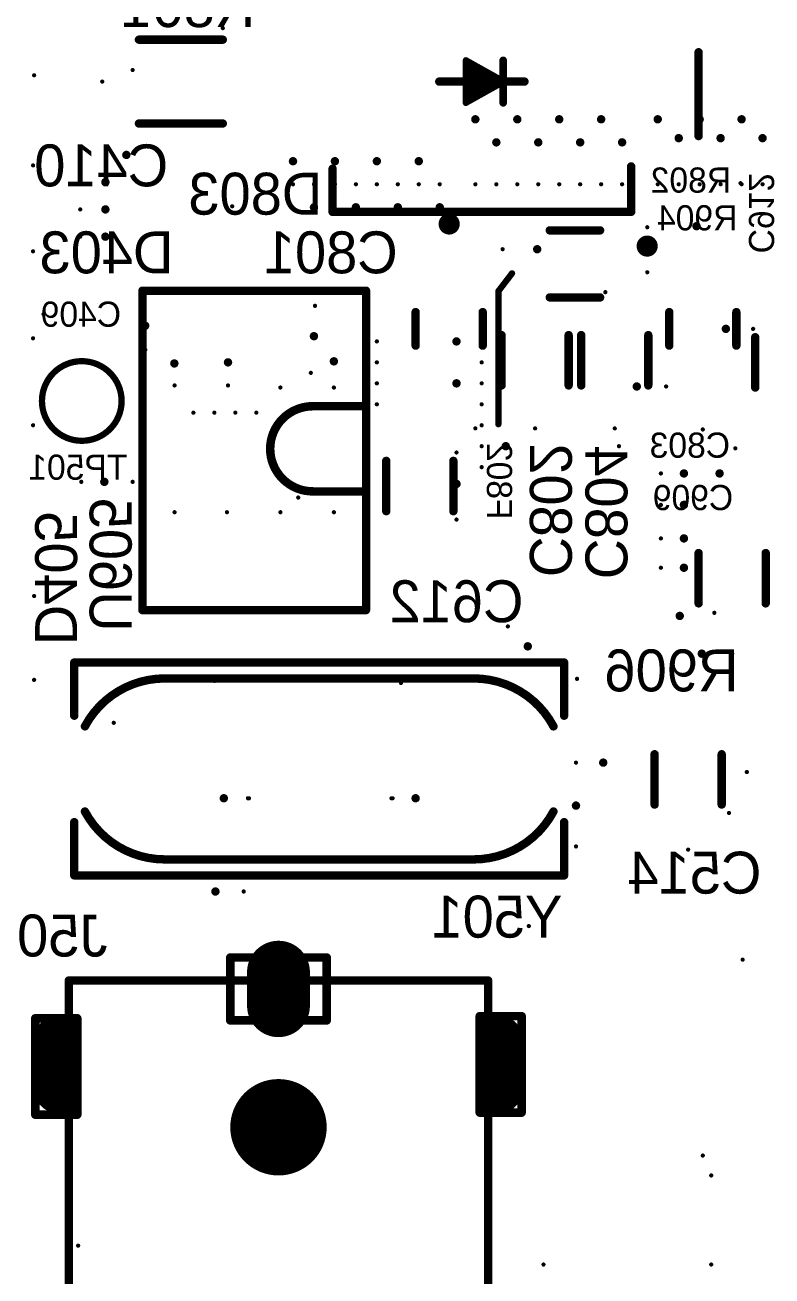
# Model space of a CAD drawing. Extents: x -22 to 197, y -17 to 116.
# Drawn here: x 18.05 to 35.87, y 18.27 to 48.12 of the extents above; entities that cross this region are included whole.
import ezdxf

# ---------------------------------------------------------------- set-up
doc = ezdxf.new("R2010")
doc.units = 0
doc.header["$MEASUREMENT"] = 0
doc.layers.add('BOTTOMOVERLAY', color=54, linetype='CONTINUOUS')
doc.layers.add('DRILLDRAWING', color=1, linetype='CONTINUOUS')

msp = doc.modelspace()

# ---------------------------------------------------------------- linework, layer by layer
at = {"layer": 'BOTTOMOVERLAY'}
for points, const_width in [([(20.719, 47.768, 1), (20.819, 47.768, 1)], 0.1), ([(22.719, 47.768, 1), (22.819, 47.768, 1)], 0.1), ([(34.069, 47.468, 1), (34.169, 47.468, 1)], 0.1), ([(28.53, 47.276, 1), (28.605, 47.276, 1)], 0.075), ([(28.53, 47.276, 1), (28.605, 47.276, 1)], 0.075), ([(28.613, 47.038, 1), (28.738, 47.038, 1)], 0.125), ([(28.613, 47.038, 1), (28.738, 47.038, 1)], 0.125), ([(29.412, 47.276, 1), (29.502, 47.276, 1)], 0.09), ([(27.883, 46.768, 1), (27.983, 46.768, 1)], 0.1), ([(29.113, 46.798, 1), (29.238, 46.798, 1)], 0.125), ([(29.113, 46.798, 1), (29.238, 46.798, 1)], 0.125), ([(29.915, 46.768, 1), (30.015, 46.768, 1)], 0.1), ([(28.608, 46.468, 1), (28.733, 46.468, 1)], 0.125), ([(28.608, 46.468, 1), (28.733, 46.468, 1)], 0.125), ([(29.238, 46.768, 1), (29.313, 46.768, 1)], 0.075), ([(29.338, 46.768, 1), (29.413, 46.768, 1)], 0.075), ([(29.438, 46.768, 1), (29.513, 46.768, 1)], 0.075), ([(29.438, 46.768, 1), (29.513, 46.768, 1)], 0.075), ([(28.53, 46.26, 1), (28.605, 46.26, 1)], 0.075), ([(28.53, 46.26, 1), (28.605, 46.26, 1)], 0.075), ([(29.412, 46.26, 1), (29.502, 46.26, 1)], 0.09), ([(20.719, 45.768, 1), (20.819, 45.768, 1)], 0.1), ([(22.719, 45.768, 1), (22.819, 45.768, 1)], 0.1), ([(34.069, 45.468, 1), (34.169, 45.468, 1)], 0.1), ([(25.339, 44.688, 1), (25.439, 44.688, 1)], 0.1), ([(32.459, 44.743, 1), (32.559, 44.743, 1)], 0.1), ([(25.337, 43.66, 1), (25.437, 43.66, 1)], 0.1), ([(25.337, 43.66, 1), (25.437, 43.66, 1)], 0.1), ([(28.296, 43.37, 1), (28.042, 43.37, 1)], 0.25), ([(32.461, 43.66, 1), (32.561, 43.66, 1)], 0.1), ([(32.461, 43.66, 1), (32.561, 43.66, 1)], 0.1), ([(27.979, 43.37, 1), (28.104, 43.37, 1)], 0.125), ([(28.233, 43.37, 1), (28.358, 43.37, 1)], 0.125), ([(30.519, 43.218, 1), (30.619, 43.218, 1)], 0.1), ([(31.719, 43.218, 1), (31.819, 43.218, 1)], 0.1), ([(33.019, 42.843, 1), (32.765, 42.843, 1)], 0.25), ([(32.702, 42.843, 1), (32.827, 42.843, 1)], 0.125), ([(32.956, 42.843, 1), (33.081, 42.843, 1)], 0.125), ([(29.631, 42.193, 1), (29.706, 42.193, 1)], 0.075), ([(20.802, 41.778, 1), (20.902, 41.778, 1)], 0.1), ([(20.802, 41.778, 1), (20.902, 41.778, 1)], 0.1), ([(26.136, 41.778, 1), (26.236, 41.778, 1)], 0.1), ([(26.136, 41.778, 1), (26.236, 41.778, 1)], 0.1), ([(29.306, 41.768, 1), (29.381, 41.768, 1)], 0.075), ([(29.306, 41.768, 1), (29.381, 41.768, 1)], 0.075), ([(30.519, 41.618, 1), (30.619, 41.618, 1)], 0.1), ([(31.719, 41.618, 1), (31.819, 41.618, 1)], 0.1), ([(27.319, 41.268, 1), (27.419, 41.268, 1)], 0.1), ([(28.919, 41.268, 1), (29.019, 41.268, 1)], 0.1), ([(33.369, 41.268, 1), (33.469, 41.268, 1)], 0.1), ([(34.969, 41.268, 1), (35.069, 41.268, 1)], 0.1), ([(29.369, 40.718, 1), (29.469, 40.718, 1)], 0.1), ([(30.969, 40.718, 1), (31.069, 40.718, 1)], 0.1), ([(31.269, 40.718, 1), (31.369, 40.718, 1)], 0.1), ([(32.869, 40.718, 1), (32.969, 40.718, 1)], 0.1), ([(35.419, 40.668, 1), (35.519, 40.668, 1)], 0.1), ([(27.319, 40.468, 1), (27.419, 40.468, 1)], 0.1), ([(28.919, 40.468, 1), (29.019, 40.468, 1)], 0.1), ([(33.369, 40.468, 1), (33.469, 40.468, 1)], 0.1), ([(34.969, 40.468, 1), (35.069, 40.468, 1)], 0.1), ([(20.356, 39.147, 1), (18.456, 39.147, 1)], 0.15), ([(29.369, 39.518, 1), (29.469, 39.518, 1)], 0.1), ([(30.969, 39.518, 1), (31.069, 39.518, 1)], 0.1), ([(31.269, 39.518, 1), (31.369, 39.518, 1)], 0.1), ([(32.869, 39.518, 1), (32.969, 39.518, 1)], 0.1), ([(35.419, 39.468, 1), (35.519, 39.468, 1)], 0.1), ([(18.418, 39.147, 1), (18.493, 39.147, 1)], 0.075), ([(20.318, 39.147, 1), (20.393, 39.147, 1)], 0.075), ([(24.865, 39.022, 1), (24.966, 39.022, 1)], 0.102), ([(24.866, 39.022, 1), (24.966, 39.022, 1)], 0.1), ([(26.136, 39.022, 1), (26.236, 39.022, 1)], 0.1), ([(29.306, 38.593, 1), (29.381, 38.593, 1)], 0.075), ([(26.619, 37.718, 1), (26.719, 37.718, 1)], 0.1), ([(28.219, 37.718, 1), (28.319, 37.718, 1)], 0.1), ([(24.865, 36.99, 1), (24.966, 36.99, 1)], 0.102), ([(24.866, 36.99, 1), (24.966, 36.99, 1)], 0.1), ([(26.136, 36.99, 1), (26.236, 36.99, 1)], 0.1), ([(26.619, 36.518, 1), (26.719, 36.518, 1)], 0.1), ([(28.219, 36.518, 1), (28.319, 36.518, 1)], 0.1), ([(34.069, 35.518, 1), (34.169, 35.518, 1)], 0.1), ([(35.669, 35.518, 1), (35.769, 35.518, 1)], 0.1), ([(34.069, 34.318, 1), (34.169, 34.318, 1)], 0.1), ([(35.669, 34.318, 1), (35.769, 34.318, 1)], 0.1), ([(20.802, 34.158, 1), (20.902, 34.158, 1)], 0.1), ([(20.802, 34.158, 1), (20.902, 34.158, 1)], 0.1), ([(26.136, 34.158, 1), (26.236, 34.158, 1)], 0.1), ([(26.136, 34.158, 1), (26.236, 34.158, 1)], 0.1), ([(19.177, 32.908, 1), (19.277, 32.908, 1)], 0.1), ([(19.177, 32.908, 1), (19.277, 32.908, 1)], 0.1), ([(30.861, 32.908, 1), (30.961, 32.908, 1)], 0.1), ([(30.861, 32.908, 1), (30.961, 32.908, 1)], 0.1), ([(21.336, 32.527, 1), (21.436, 32.527, 1)], 0.1), ([(21.336, 32.527, 1), (21.436, 32.527, 1)], 0.1), ([(28.702, 32.527, 1), (28.802, 32.527, 1)], 0.1), ([(28.702, 32.527, 1), (28.802, 32.527, 1)], 0.1), ([(19.177, 31.638, 1), (19.277, 31.638, 1)], 0.1), ([(30.861, 31.638, 1), (30.961, 31.638, 1)], 0.1), ([(19.431, 31.384, 1), (19.531, 31.384, 1)], 0.1), ([(30.607, 31.384, 1), (30.707, 31.384, 1)], 0.1), ([(33.019, 30.718, 1), (33.119, 30.718, 1)], 0.1), ([(34.619, 30.718, 1), (34.719, 30.718, 1)], 0.1), ([(33.019, 29.518, 1), (33.119, 29.518, 1)], 0.1), ([(34.619, 29.518, 1), (34.719, 29.518, 1)], 0.1), ([(19.431, 29.352, 1), (19.531, 29.352, 1)], 0.1), ([(30.607, 29.352, 1), (30.707, 29.352, 1)], 0.1), ([(19.177, 29.098, 1), (19.277, 29.098, 1)], 0.1), ([(30.861, 29.098, 1), (30.961, 29.098, 1)], 0.1), ([(21.336, 28.209, 1), (21.436, 28.209, 1)], 0.1), ([(21.366, 28.209, 1), (21.466, 28.209, 1)], 0.1), ([(28.702, 28.209, 1), (28.802, 28.209, 1)], 0.1), ([(28.702, 28.209, 1), (28.802, 28.209, 1)], 0.1), ([(19.177, 27.828, 1), (19.277, 27.828, 1)], 0.1), ([(19.177, 27.828, 1), (19.277, 27.828, 1)], 0.1), ([(30.861, 27.828, 1), (30.961, 27.828, 1)], 0.1), ([(30.861, 27.828, 1), (30.961, 27.828, 1)], 0.1), ([(19.047, 25.318, 1), (19.149, 25.318, 1)], 0.102), ([(19.047, 25.318, 1), (19.149, 25.318, 1)], 0.102), ([(29.047, 25.318, 1), (29.149, 25.318, 1)], 0.102), ([(29.047, 25.318, 1), (29.149, 25.318, 1)], 0.102)]:
    msp.add_lwpolyline(points, format="xyb", close=True, dxfattribs=dict(at, const_width=const_width))
for points, const_width in [([(20.769, 47.768), (22.769, 47.768)], 0.2), ([(34.119, 45.468), (34.119, 47.468)], 0.2), ([(28.568, 47.276), (29.476, 46.768)], 0.15), ([(28.568, 46.26), (28.568, 47.276)], 0.15), ([(28.671, 46.468), (28.676, 47.038)], 0.25), ([(28.676, 47.038), (29.176, 46.798)], 0.25), ([(29.457, 46.26), (29.457, 47.276)], 0.18), ([(27.933, 46.768), (29.965, 46.768)], 0.2), ([(28.671, 46.468), (29.176, 46.798)], 0.25), ([(28.568, 46.26), (29.476, 46.768)], 0.15), ([(29.276, 46.768), (29.376, 46.768)], 0.15), ([(20.769, 45.768), (22.769, 45.768)], 0.2), ([(25.387, 43.66), (25.389, 44.688)], 0.2), ([(32.509, 44.743), (32.511, 43.66)], 0.2), ([(25.387, 43.66), (32.511, 43.66)], 0.2), ([(30.569, 43.218), (31.769, 43.218)], 0.2), ([(29.344, 41.768), (29.669, 42.193)], 0.15), ([(20.852, 41.778), (26.186, 41.778)], 0.2), ([(20.852, 34.158), (20.852, 41.778)], 0.2), ([(26.186, 34.158), (26.186, 41.778)], 0.2), ([(29.344, 38.593), (29.344, 41.768)], 0.15), ([(30.569, 41.618), (31.769, 41.618)], 0.2), ([(27.369, 40.468), (27.369, 41.268)], 0.2), ([(28.969, 40.468), (28.969, 41.268)], 0.2), ([(33.419, 40.468), (33.419, 41.268)], 0.2), ([(35.019, 40.468), (35.019, 41.268)], 0.2), ([(29.419, 39.518), (29.419, 40.718)], 0.2), ([(31.019, 39.518), (31.019, 40.718)], 0.2), ([(31.319, 39.518), (31.319, 40.718)], 0.2), ([(32.919, 39.518), (32.919, 40.718)], 0.2), ([(35.469, 39.468), (35.469, 40.668)], 0.2), ([(24.916, 39.022), (26.186, 39.022)], 0.2), ([(26.669, 36.518), (26.669, 37.718)], 0.2), ([(28.269, 36.518), (28.269, 37.718)], 0.2), ([(24.916, 36.99), (26.186, 36.99)], 0.2), ([(34.119, 34.318), (34.119, 35.518)], 0.2), ([(35.719, 34.318), (35.719, 35.518)], 0.2), ([(20.852, 34.158), (26.186, 34.158)], 0.2), ([(19.227, 32.908), (30.911, 32.908)], 0.2), ([(19.227, 31.638), (19.227, 32.908)], 0.2), ([(30.911, 31.638), (30.911, 32.908)], 0.2), ([(21.386, 32.527), (28.752, 32.527)], 0.2), ([(33.069, 29.518), (33.069, 30.718)], 0.2), ([(34.669, 29.518), (34.669, 30.718)], 0.2), ([(19.227, 27.828), (19.227, 29.098)], 0.2), ([(30.911, 27.828), (30.911, 29.098)], 0.2), ([(21.416, 28.209), (28.752, 28.209)], 0.2), ([(19.227, 27.828), (30.911, 27.828)], 0.2), ([(19.098, 25.318), (29.098, 25.318)], 0.203), ([(19.098, 11.318), (19.098, 25.318)], 0.203), ([(29.098, 11.318), (29.098, 25.318)], 0.203)]:
    msp.add_lwpolyline(points, dxfattribs=dict(at, const_width=const_width))
for points, const_width in [([(24.916, 36.99, -1), (24.916, 39.022)], 0.203), ([(19.481, 31.384, -0.276986), (21.386, 32.527)], 0.2), ([(28.752, 32.527, -0.276986), (30.657, 31.384)], 0.2), ([(21.386, 28.209, -0.276986), (19.481, 29.352)], 0.2), ([(30.657, 29.352, -0.276986), (28.752, 28.209)], 0.2)]:
    msp.add_lwpolyline(points, format="xyb", dxfattribs=dict(at, const_width=const_width))
at = {"layer": 'DRILLDRAWING'}
for points, const_width in [([(22.744, 48.043, 1), (22.794, 48.043, 1)], 0.05), ([(18.244, 46.918, 1), (18.294, 46.918, 1)], 0.05), ([(20.594, 47.043, 1), (20.644, 47.043, 1)], 0.05), ([(19.869, 46.768, 1), (19.919, 46.768, 1)], 0.05), ([(28.744, 45.868, 1), (28.844, 45.868, 1)], 0.1), ([(29.744, 45.868, 1), (29.844, 45.868, 1)], 0.1), ([(30.744, 45.868, 1), (30.844, 45.868, 1)], 0.1), ([(31.744, 45.868, 1), (31.844, 45.868, 1)], 0.1), ([(33.094, 45.868, 1), (33.194, 45.868, 1)], 0.1), ([(34.094, 45.868, 1), (34.194, 45.868, 1)], 0.1), ([(35.094, 45.868, 1), (35.194, 45.868, 1)], 0.1), ([(29.244, 45.318, 1), (29.344, 45.318, 1)], 0.1), ([(30.244, 45.318, 1), (30.344, 45.318, 1)], 0.1), ([(31.244, 45.318, 1), (31.344, 45.318, 1)], 0.1), ([(32.244, 45.318, 1), (32.344, 45.318, 1)], 0.1), ([(33.594, 45.418, 1), (33.694, 45.418, 1)], 0.1), ([(34.594, 45.418, 1), (34.694, 45.418, 1)], 0.1), ([(35.594, 45.418, 1), (35.694, 45.418, 1)], 0.1), ([(20.419, 45.018, 1), (20.519, 45.018, 1)], 0.1), ([(18.219, 44.768, 1), (18.269, 44.768, 1)], 0.05), ([(19.344, 45.018, 1), (19.394, 45.018, 1)], 0.05), ([(24.394, 44.868, 1), (24.494, 44.868, 1)], 0.1), ([(25.394, 44.868, 1), (25.494, 44.868, 1)], 0.1), ([(26.394, 44.868, 1), (26.494, 44.868, 1)], 0.1), ([(27.394, 44.868, 1), (27.494, 44.868, 1)], 0.1), ([(19.344, 44.368, 1), (19.394, 44.368, 1)], 0.05), ([(19.919, 44.368, 1), (20.019, 44.368, 1)], 0.1), ([(24.419, 44.318, 1), (24.469, 44.318, 1)], 0.05), ([(24.919, 44.318, 1), (24.969, 44.318, 1)], 0.05), ([(25.419, 44.318, 1), (25.469, 44.318, 1)], 0.05), ([(25.919, 44.318, 1), (25.969, 44.318, 1)], 0.05), ([(26.419, 44.318, 1), (26.469, 44.318, 1)], 0.05), ([(26.919, 44.318, 1), (26.969, 44.318, 1)], 0.05), ([(27.419, 44.318, 1), (27.469, 44.318, 1)], 0.05), ([(27.919, 44.318, 1), (27.969, 44.318, 1)], 0.05), ([(28.769, 44.318, 1), (28.819, 44.318, 1)], 0.05), ([(29.269, 44.318, 1), (29.319, 44.318, 1)], 0.05), ([(29.769, 44.318, 1), (29.819, 44.318, 1)], 0.05), ([(30.269, 44.318, 1), (30.319, 44.318, 1)], 0.05), ([(30.769, 44.318, 1), (30.819, 44.318, 1)], 0.05), ([(31.269, 44.318, 1), (31.319, 44.318, 1)], 0.05), ([(31.769, 44.318, 1), (31.819, 44.318, 1)], 0.05), ([(32.269, 44.318, 1), (32.319, 44.318, 1)], 0.05), ([(33.119, 44.318, 1), (33.169, 44.318, 1)], 0.05), ([(33.619, 44.318, 1), (33.669, 44.318, 1)], 0.05), ([(34.119, 44.318, 1), (34.169, 44.318, 1)], 0.05), ([(34.619, 44.318, 1), (34.669, 44.318, 1)], 0.05), ([(35.094, 44.343, 1), (35.144, 44.343, 1)], 0.05), ([(35.119, 44.318, 1), (35.169, 44.318, 1)], 0.05), ([(35.619, 44.318, 1), (35.669, 44.318, 1)], 0.05), ([(19.344, 43.718, 1), (19.394, 43.718, 1)], 0.05), ([(19.919, 43.718, 1), (20.019, 43.718, 1)], 0.1), ([(22.969, 43.793, 1), (23.019, 43.793, 1)], 0.05), ([(24.894, 43.768, 1), (24.994, 43.768, 1)], 0.1), ([(25.894, 43.768, 1), (25.994, 43.768, 1)], 0.1), ([(26.894, 43.768, 1), (26.994, 43.768, 1)], 0.1), ([(27.894, 43.768, 1), (27.994, 43.768, 1)], 0.1), ([(32.869, 43.293, 1), (32.919, 43.293, 1)], 0.05), ([(34.019, 43.318, 1), (34.119, 43.318, 1)], 0.1), ([(19.344, 43.068, 1), (19.394, 43.068, 1)], 0.05), ([(19.919, 43.068, 1), (20.019, 43.068, 1)], 0.1), ([(18.219, 42.718, 1), (18.269, 42.718, 1)], 0.05), ([(29.419, 42.768, 1), (29.469, 42.768, 1)], 0.05), ([(30.219, 42.768, 1), (30.319, 42.768, 1)], 0.1), ([(32.869, 42.768, 1), (32.919, 42.768, 1)], 0.05), ([(32.869, 42.218, 1), (32.919, 42.218, 1)], 0.05), ([(31.869, 41.743, 1), (31.919, 41.743, 1)], 0.05), ([(18.469, 41.218, 1), (18.519, 41.218, 1)], 0.05), ([(24.944, 41.418, 1), (24.994, 41.418, 1)], 0.05), ([(20.869, 40.943, 1), (20.969, 40.943, 1)], 0.1), ([(28.919, 41.068, 1), (28.969, 41.068, 1)], 0.05), ([(34.719, 40.868, 1), (34.819, 40.868, 1)], 0.1), ([(35.394, 40.868, 1), (35.444, 40.868, 1)], 0.05), ([(18.219, 40.643, 1), (18.269, 40.643, 1)], 0.05), ([(24.894, 40.693, 1), (24.994, 40.693, 1)], 0.1), ([(26.419, 40.568, 1), (26.469, 40.568, 1)], 0.05), ([(28.294, 40.568, 1), (28.394, 40.568, 1)], 0.1), ([(28.919, 40.568, 1), (28.969, 40.568, 1)], 0.05), ([(20.894, 40.368, 1), (20.944, 40.368, 1)], 0.05), ([(21.564, 40.043, 1), (21.664, 40.043, 1)], 0.1), ([(22.844, 40.068, 1), (22.944, 40.068, 1)], 0.1), ([(25.369, 40.093, 1), (25.469, 40.093, 1)], 0.1), ([(26.419, 40.068, 1), (26.469, 40.068, 1)], 0.05), ([(28.919, 40.068, 1), (28.969, 40.068, 1)], 0.05), ([(24.844, 39.818, 1), (24.894, 39.818, 1)], 0.05), ([(21.594, 39.518, 1), (21.644, 39.518, 1)], 0.05), ([(22.869, 39.518, 1), (22.919, 39.518, 1)], 0.05), ([(24.119, 39.468, 1), (24.169, 39.468, 1)], 0.05), ([(25.394, 39.468, 1), (25.444, 39.468, 1)], 0.05), ([(26.419, 39.568, 1), (26.469, 39.568, 1)], 0.05), ([(28.294, 39.568, 1), (28.394, 39.568, 1)], 0.1), ([(28.919, 39.568, 1), (28.969, 39.568, 1)], 0.05), ([(32.594, 39.493, 1), (32.694, 39.493, 1)], 0.1), ([(33.319, 39.493, 1), (33.369, 39.493, 1)], 0.05), ([(26.419, 39.068, 1), (26.469, 39.068, 1)], 0.05), ([(28.919, 39.068, 1), (28.969, 39.068, 1)], 0.05), ([(22.044, 38.868, 1), (22.094, 38.868, 1)], 0.05), ([(22.544, 38.868, 1), (22.594, 38.868, 1)], 0.05), ([(23.044, 38.868, 1), (23.094, 38.868, 1)], 0.05), ([(23.544, 38.868, 1), (23.594, 38.868, 1)], 0.05), ([(18.219, 38.568, 1), (18.269, 38.568, 1)], 0.05), ([(28.769, 38.493, 1), (28.819, 38.493, 1)], 0.05), ([(28.919, 38.568, 1), (28.969, 38.568, 1)], 0.05), ([(30.194, 38.493, 1), (30.244, 38.493, 1)], 0.05), ([(32.094, 38.493, 1), (32.144, 38.493, 1)], 0.05), ([(34.194, 38.468, 1), (34.244, 38.468, 1)], 0.05), ([(28.319, 37.918, 1), (28.369, 37.918, 1)], 0.05), ([(28.919, 38.068, 1), (28.969, 38.068, 1)], 0.05), ([(29.469, 38.068, 1), (29.569, 38.068, 1)], 0.1), ([(32.194, 38.068, 1), (32.244, 38.068, 1)], 0.05), ([(34.969, 38.018, 1), (35.019, 38.018, 1)], 0.05), ([(28.919, 37.568, 1), (28.969, 37.568, 1)], 0.05), ([(19.894, 37.218, 1), (19.994, 37.218, 1)], 0.1), ([(33.194, 37.418, 1), (33.244, 37.418, 1)], 0.05), ([(33.719, 37.418, 1), (33.819, 37.418, 1)], 0.1), ([(34.569, 37.418, 1), (34.669, 37.418, 1)], 0.1), ([(19.369, 37.218, 1), (19.419, 37.218, 1)], 0.05), ([(19.369, 37.218, 1), (19.419, 37.218, 1)], 0.05), ([(20.594, 37.218, 1), (20.644, 37.218, 1)], 0.05), ([(28.294, 37.168, 1), (28.394, 37.168, 1)], 0.1), ([(24.544, 36.843, 1), (24.594, 36.843, 1)], 0.05), ([(33.194, 36.668, 1), (33.244, 36.668, 1)], 0.05), ([(33.719, 36.668, 1), (33.819, 36.668, 1)], 0.1), ([(21.594, 36.493, 1), (21.644, 36.493, 1)], 0.05), ([(22.844, 36.493, 1), (22.894, 36.493, 1)], 0.05), ([(24.119, 36.493, 1), (24.169, 36.493, 1)], 0.05), ([(25.394, 36.493, 1), (25.444, 36.493, 1)], 0.05), ([(28.319, 36.318, 1), (28.369, 36.318, 1)], 0.05), ([(33.194, 35.868, 1), (33.244, 35.868, 1)], 0.05), ([(33.719, 35.868, 1), (33.819, 35.868, 1)], 0.1), ([(33.719, 35.168, 1), (33.819, 35.168, 1)], 0.1), ([(33.194, 35.168, 1), (33.244, 35.168, 1)], 0.05), ([(18.244, 34.493, 1), (18.294, 34.493, 1)], 0.05), ([(33.619, 34.018, 1), (33.719, 34.018, 1)], 0.1), ([(34.469, 34.093, 1), (34.519, 34.093, 1)], 0.05), ([(29.544, 33.768, 1), (29.594, 33.768, 1)], 0.05), ([(29.994, 33.293, 1), (30.094, 33.293, 1)], 0.1), ([(34.144, 33.118, 1), (34.244, 33.118, 1)], 0.1), ([(34.894, 33.118, 1), (34.944, 33.118, 1)], 0.05), ([(18.244, 32.493, 1), (18.294, 32.493, 1)], 0.05), ([(31.194, 32.518, 1), (31.244, 32.518, 1)], 0.05), ([(22.544, 32.468, 1), (22.594, 32.468, 1)], 0.05), ([(26.994, 32.418, 1), (27.044, 32.418, 1)], 0.05), ([(20.144, 32.118, 1), (20.194, 32.118, 1)], 0.05), ([(20.144, 31.468, 1), (20.194, 31.468, 1)], 0.05), ([(31.169, 30.518, 1), (31.219, 30.518, 1)], 0.05), ([(31.794, 30.518, 1), (31.894, 30.518, 1)], 0.1), ([(35.244, 30.293, 1), (35.294, 30.293, 1)], 0.05), ([(22.744, 29.668, 1), (22.844, 29.668, 1)], 0.1), ([(23.344, 29.668, 1), (23.394, 29.668, 1)], 0.05), ([(23.369, 29.668, 1), (23.419, 29.668, 1)], 0.05), ([(26.769, 29.668, 1), (26.819, 29.668, 1)], 0.05), ([(26.794, 29.668, 1), (26.844, 29.668, 1)], 0.05), ([(27.319, 29.668, 1), (27.419, 29.668, 1)], 0.1), ([(31.144, 29.493, 1), (31.244, 29.493, 1)], 0.1), ([(34.819, 29.318, 1), (34.869, 29.318, 1)], 0.05), ([(31.169, 28.518, 1), (31.219, 28.518, 1)], 0.05), ([(33.844, 28.443, 1), (33.894, 28.443, 1)], 0.05), ([(22.544, 27.443, 1), (22.644, 27.443, 1)], 0.1), ([(23.244, 27.443, 1), (23.294, 27.443, 1)], 0.05), ([(30.044, 26.618, 1), (30.094, 26.618, 1)], 0.05), ([(23.723, 25.518, 1), (24.473, 25.518, 1)], 0.75), ([(22.897, 25.868, 1), (22.999, 25.868, 1)], 0.102), ([(22.897, 25.868, 1), (22.999, 25.868, 1)], 0.102), ([(25.197, 25.868, 1), (25.299, 25.868, 1)], 0.102), ([(25.197, 25.868, 1), (25.299, 25.868, 1)], 0.102), ([(35.144, 25.818, 1), (35.194, 25.818, 1)], 0.05), ([(23.723, 24.718, 1), (24.473, 24.718, 1)], 0.75), ([(18.247, 24.418, 1), (18.349, 24.418, 1)], 0.102), ([(18.247, 24.418, 1), (18.349, 24.418, 1)], 0.102), ([(19.247, 24.418, 1), (19.349, 24.418, 1)], 0.102), ([(19.247, 24.418, 1), (19.349, 24.418, 1)], 0.102), ([(28.847, 24.468, 1), (28.949, 24.468, 1)], 0.102), ([(28.847, 24.468, 1), (28.949, 24.468, 1)], 0.102), ([(29.847, 24.468, 1), (29.949, 24.468, 1)], 0.102), ([(29.847, 24.468, 1), (29.949, 24.468, 1)], 0.102), ([(18.548, 23.968, 1), (19.048, 23.968, 1)], 0.5), ([(22.897, 24.368, 1), (22.999, 24.368, 1)], 0.102), ([(22.897, 24.368, 1), (22.999, 24.368, 1)], 0.102), ([(25.197, 24.368, 1), (25.299, 24.368, 1)], 0.102), ([(25.197, 24.368, 1), (25.299, 24.368, 1)], 0.102), ([(29.148, 23.968, 1), (29.648, 23.968, 1)], 0.5), ([(18.548, 22.668, 1), (19.048, 22.668, 1)], 0.5), ([(29.148, 22.668, 1), (29.648, 22.668, 1)], 0.5), ([(23.523, 21.818, 1), (24.673, 21.818, 1)], 1.15), ([(18.247, 22.118, 1), (18.349, 22.118, 1)], 0.102), ([(18.247, 22.118, 1), (18.349, 22.118, 1)], 0.102), ([(19.247, 22.118, 1), (19.349, 22.118, 1)], 0.102), ([(19.247, 22.118, 1), (19.349, 22.118, 1)], 0.102), ([(28.847, 22.168, 1), (28.949, 22.168, 1)], 0.102), ([(28.847, 22.168, 1), (28.949, 22.168, 1)], 0.102), ([(29.847, 22.168, 1), (29.949, 22.168, 1)], 0.102), ([(29.847, 22.168, 1), (29.949, 22.168, 1)], 0.102), ([(34.194, 21.143, 1), (34.244, 21.143, 1)], 0.05), ([(34.394, 20.668, 1), (34.444, 20.668, 1)], 0.05), ([(19.294, 18.993, 1), (19.344, 18.993, 1)], 0.05), ([(30.394, 18.543, 1), (30.444, 18.543, 1)], 0.05), ([(34.394, 18.543, 1), (34.444, 18.543, 1)], 0.05)]:
    msp.add_lwpolyline(points, format="xyb", close=True, dxfattribs=dict(at, const_width=const_width))
for points, const_width in [([(24.098, 24.718), (24.098, 25.518)], 1.5), ([(22.948, 25.868), (25.248, 25.868)], 0.203), ([(22.948, 24.368), (22.948, 25.868)], 0.203), ([(25.248, 24.368), (25.248, 25.868)], 0.203), ([(18.298, 22.118), (18.298, 24.418)], 0.203), ([(18.298, 24.418), (19.298, 24.418)], 0.203), ([(19.298, 22.118), (19.298, 24.418)], 0.203), ([(28.898, 22.168), (28.898, 24.468)], 0.203), ([(28.898, 24.468), (29.898, 24.468)], 0.203), ([(29.898, 22.168), (29.898, 24.468)], 0.203), ([(18.798, 22.668), (18.798, 23.968)], 1), ([(22.948, 24.368), (25.248, 24.368)], 0.203), ([(29.398, 23.968), (29.398, 22.668)], 1), ([(18.298, 22.118), (19.298, 22.118)], 0.203), ([(28.898, 22.168), (29.898, 22.168)], 0.203)]:
    msp.add_lwpolyline(points, dxfattribs=dict(at, const_width=const_width))

# ---------------------------------------------------------------- texts
at = {"layer": 'BOTTOMOVERLAY', "text_generation_flag": 2}
for s, height, rotation, p in [('R801', 1, 360, (23.544, 48.068)), ('C410', 1, 360, (21.469, 44.268)), ('D803', 1, 360, (25.144, 43.593)), ('R802', 0.6, 360, (34.894, 44.118)), ('C912', 0.6, 270, (35.319, 42.668)), ('R904', 0.6, 360, (35.044, 43.218)), ('D403', 1, 360, (21.594, 42.193)), ('C801', 1, 360, (26.944, 42.193)), ('C409', 0.6, 360, (20.344, 40.918)), ('C803', 0.6, 360, (34.869, 37.793)), ('F802', 0.6, 270, (29.069, 36.318)), ('C802', 1, 270, (30.094, 34.943)), ('C804', 1, 270, (31.419, 34.893)), ('C909', 0.6, 360, (34.944, 36.543)), ('U605', 1, 270, (19.594, 33.643)), ('D405', 1, 270, (18.294, 33.318)), ('C612', 1, 360, (29.944, 33.868)), ('R906', 1, 360, (35.069, 32.218)), ('C514', 1, 360, (35.619, 27.393)), ('Y501', 1, 360, (30.869, 26.343)), ('J501', 1, 360, (20.019, 25.893))]:
    msp.add_text(s, height=height, rotation=rotation, dxfattribs=at).set_placement(p)
msp.add_text('TP501', height=0.6, dxfattribs=at).set_placement((20.494, 37.268))

doc.saveas('drawing.dxf')
